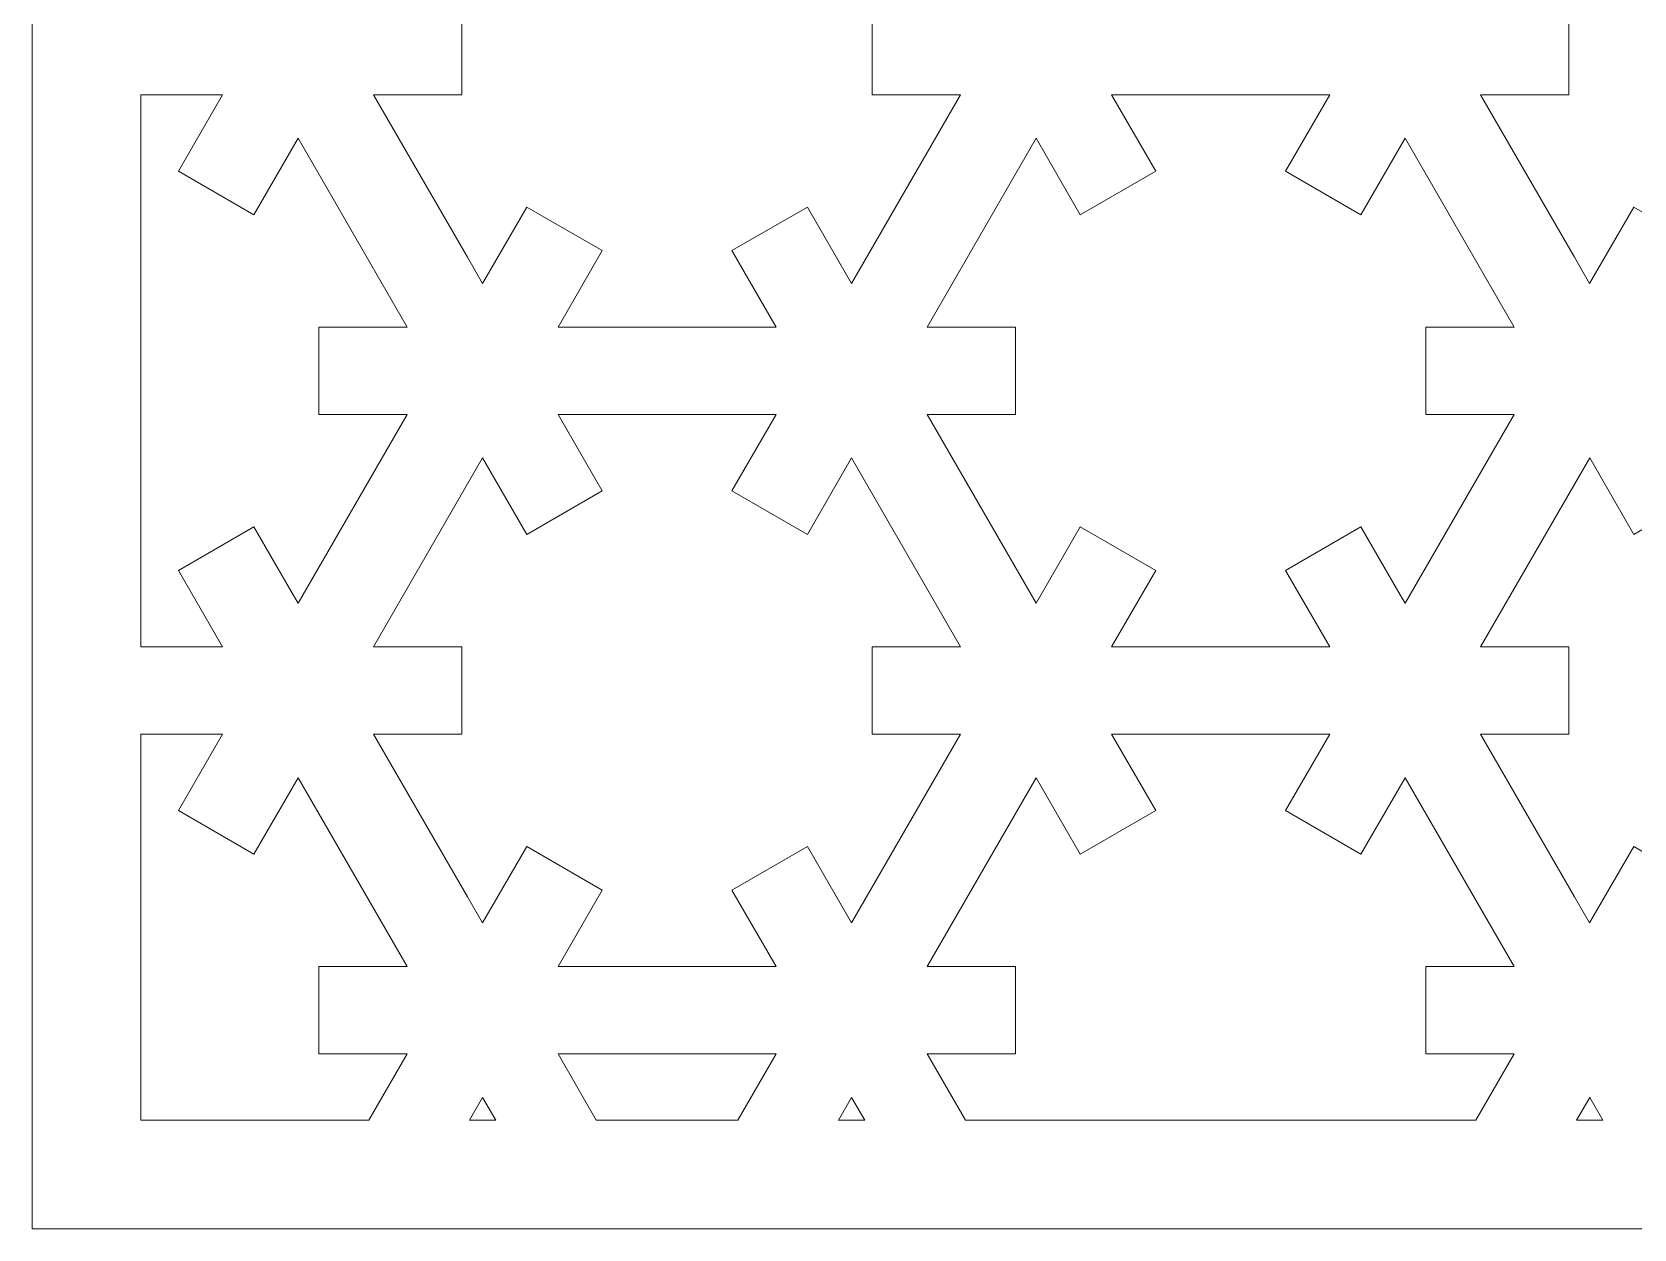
# Model space of a CAD drawing. Header units: centimetres. Extents: x -17.2 to -1.8, y -1.7 to 9.5.
# Drawn here: x -9.25 to -5.822, y -1.682 to 0.879 of the extents above; entities that cross this region are included whole.
import ezdxf

# ---------------------------------------------------------------- set-up
doc = ezdxf.new("R2010")
doc.units = ezdxf.units.CM
doc.header["$MEASUREMENT"] = 0
doc.layers.add('layer 1', color=7, linetype='Continuous')

msp = doc.modelspace()

# ---------------------------------------------------------------- linework, layer by layer
at = {"layer": 'layer 1', "color": 7, "lineweight": 9}
for points, knots in [([(-9.2503, -1.68194), (-9.2503, -1.68194), (-9.2503, 9.5), (-9.2503, 9.5), (-9.2503, 9.5), (-9.2503, 9.5), (-1.79565, 9.5), (-1.79565, 9.5), (-1.79565, 9.5), (-1.79565, 9.5), (-1.79565, -1.68194), (-1.79565, -1.68194), (-1.79565, -1.68194), (-1.79565, -1.68194), (-9.2503, -1.68194), (-9.2503, -1.68194)], [0, 0, 0, 0, 0.2, 0.2, 0.2, 0.2, 0.4, 0.4, 0.4, 0.4, 0.6, 0.6, 0.6, 0.6, 1, 1, 1, 1]), ([(-7.75229, 1.26497), (-7.75229, 1.26497), (-7.75229, 1.26497), (-7.75229, 1.26497), (-7.75229, 1.26497), (-7.75229, 1.26497), (-7.59074, 1.17168), (-7.59074, 1.17168), (-7.59074, 1.17168), (-7.59074, 1.17168), (-7.49622, 1.33544), (-7.49622, 1.33544), (-7.49622, 1.33544), (-7.49622, 1.33544), (-7.26287, 0.9313), (-7.26287, 0.9313), (-7.26287, 0.9313), (-7.26287, 0.9313), (-7.45193, 0.9313), (-7.45193, 0.9313), (-7.45193, 0.9313), (-7.45193, 0.9313), (-7.45193, 0.93126), (-7.45193, 0.93126), (-7.45193, 0.93126), (-7.45193, 0.93126), (-7.45193, 0.74476), (-7.45193, 0.74476), (-7.45193, 0.74476), (-7.45193, 0.74476), (-7.45193, 0.74474), (-7.45193, 0.74474), (-7.45193, 0.74474), (-7.45193, 0.74474), (-7.26287, 0.74474), (-7.26287, 0.74474), (-7.26287, 0.74474), (-7.26287, 0.74474), (-7.49619, 0.34059), (-7.49619, 0.34059), (-7.49619, 0.34059), (-7.49619, 0.34059), (-7.59074, 0.50436), (-7.59074, 0.50436), (-7.59074, 0.50436), (-7.59074, 0.50436), (-7.75229, 0.41107), (-7.75229, 0.41107), (-7.75229, 0.41107), (-7.75229, 0.41107), (-7.65777, 0.24735), (-7.65777, 0.24735), (-7.65777, 0.24735), (-7.65777, 0.24735), (-8.12445, 0.24735), (-8.12445, 0.24735), (-8.12445, 0.24735), (-8.12445, 0.24735), (-8.02993, 0.41107), (-8.02993, 0.41107), (-8.02993, 0.41107), (-8.02993, 0.41107), (-8.19144, 0.50436), (-8.19144, 0.50436), (-8.19144, 0.50436), (-8.19144, 0.50436), (-8.28603, 0.34059), (-8.28603, 0.34059), (-8.28603, 0.34059), (-8.28603, 0.34059), (-8.31849, 0.39687), (-8.31849, 0.39687), (-8.31849, 0.39687), (-8.31849, 0.39687), (-8.51936, 0.74474), (-8.51936, 0.74474), (-8.51936, 0.74474), (-8.51936, 0.74474), (-8.33029, 0.74474), (-8.33029, 0.74474), (-8.33029, 0.74474), (-8.33029, 0.74474), (-8.33029, 0.74476), (-8.33029, 0.74476), (-8.33029, 0.74476), (-8.33029, 0.74476), (-8.33029, 0.93126), (-8.33029, 0.93126), (-8.33029, 0.93126), (-8.33029, 0.93126), (-8.33029, 0.9313), (-8.33029, 0.9313), (-8.33029, 0.9313), (-8.33029, 0.9313), (-8.51936, 0.9313), (-8.51936, 0.9313), (-8.51936, 0.9313), (-8.51936, 0.9313), (-8.28599, 1.33544), (-8.28599, 1.33544), (-8.28599, 1.33544), (-8.28599, 1.33544), (-8.19144, 1.17168), (-8.19144, 1.17168), (-8.19144, 1.17168), (-8.19144, 1.17168), (-8.02989, 1.26497), (-8.02989, 1.26497), (-8.02989, 1.26497), (-8.02989, 1.26497), (-8.12445, 1.42871), (-8.12445, 1.42871), (-8.12445, 1.42871), (-8.12445, 1.42871), (-7.65773, 1.42871), (-7.65773, 1.42871), (-7.65773, 1.42871), (-7.65773, 1.42871), (-7.75229, 1.26497), (-7.75229, 1.26497)], [0, 0, 0, 0, 0.0322581, 0.0322581, 0.0322581, 0.0322581, 0.0645161, 0.0645161, 0.0645161, 0.0645161, 0.0967742, 0.0967742, 0.0967742, 0.0967742, 0.1290323, 0.1290323, 0.1290323, 0.1290323, 0.1612903, 0.1612903, 0.1612903, 0.1612903, 0.1935484, 0.1935484, 0.1935484, 0.1935484, 0.2258065, 0.2258065, 0.2258065, 0.2258065, 0.2580645, 0.2580645, 0.2580645, 0.2580645, 0.2903226, 0.2903226, 0.2903226, 0.2903226, 0.3225806, 0.3225806, 0.3225806, 0.3225806, 0.3548387, 0.3548387, 0.3548387, 0.3548387, 0.3870968, 0.3870968, 0.3870968, 0.3870968, 0.4193548, 0.4193548, 0.4193548, 0.4193548, 0.4516129, 0.4516129, 0.4516129, 0.4516129, 0.483871, 0.483871, 0.483871, 0.483871, 0.516129, 0.516129, 0.516129, 0.516129, 0.5483871, 0.5483871, 0.5483871, 0.5483871, 0.5806452, 0.5806452, 0.5806452, 0.5806452, 0.6129032, 0.6129032, 0.6129032, 0.6129032, 0.6451613, 0.6451613, 0.6451613, 0.6451613, 0.6774194, 0.6774194, 0.6774194, 0.6774194, 0.7096774, 0.7096774, 0.7096774, 0.7096774, 0.7419355, 0.7419355, 0.7419355, 0.7419355, 0.7741935, 0.7741935, 0.7741935, 0.7741935, 0.8064516, 0.8064516, 0.8064516, 0.8064516, 0.8387097, 0.8387097, 0.8387097, 0.8387097, 0.8709677, 0.8709677, 0.8709677, 0.8709677, 0.9032258, 0.9032258, 0.9032258, 0.9032258, 0.9354839, 0.9354839, 0.9354839, 0.9354839, 1, 1, 1, 1]), ([(-5.3526, 1.24749), (-5.3526, 1.24749), (-5.3526, 1.24749), (-5.3526, 1.24749), (-5.3526, 1.24749), (-5.3526, 1.24749), (-5.22134, 1.17168), (-5.22134, 1.17168), (-5.22134, 1.17168), (-5.22134, 1.17168), (-5.12682, 1.33544), (-5.12682, 1.33544), (-5.12682, 1.33544), (-5.12682, 1.33544), (-4.89347, 0.9313), (-4.89347, 0.9313), (-4.89347, 0.9313), (-4.89347, 0.9313), (-5.08254, 0.9313), (-5.08254, 0.9313), (-5.08254, 0.9313), (-5.08254, 0.9313), (-5.08254, 0.93126), (-5.08254, 0.93126), (-5.08254, 0.93126), (-5.08254, 0.93126), (-5.08254, 0.74476), (-5.08254, 0.74476), (-5.08254, 0.74476), (-5.08254, 0.74476), (-5.08254, 0.74474), (-5.08254, 0.74474), (-5.08254, 0.74474), (-5.08254, 0.74474), (-4.89347, 0.74474), (-4.89347, 0.74474), (-4.89347, 0.74474), (-4.89347, 0.74474), (-5.1268, 0.34059), (-5.1268, 0.34059), (-5.1268, 0.34059), (-5.1268, 0.34059), (-5.22134, 0.50436), (-5.22134, 0.50436), (-5.22134, 0.50436), (-5.22134, 0.50436), (-5.38288, 0.41111), (-5.38288, 0.41111), (-5.38288, 0.41111), (-5.38288, 0.41111), (-5.38288, 0.41107), (-5.38288, 0.41107), (-5.38288, 0.41107), (-5.38288, 0.41107), (-5.28836, 0.24735), (-5.28836, 0.24735), (-5.28836, 0.24735), (-5.28836, 0.24735), (-5.75506, 0.24735), (-5.75506, 0.24735), (-5.75506, 0.24735), (-5.75506, 0.24735), (-5.66052, 0.41107), (-5.66052, 0.41107), (-5.66052, 0.41107), (-5.66052, 0.41107), (-5.82207, 0.50436), (-5.82207, 0.50436), (-5.82207, 0.50436), (-5.82207, 0.50436), (-5.91663, 0.34059), (-5.91663, 0.34059), (-5.91663, 0.34059), (-5.91663, 0.34059), (-5.94909, 0.39687), (-5.94909, 0.39687), (-5.94909, 0.39687), (-5.94909, 0.39687), (-6.14996, 0.74474), (-6.14996, 0.74474), (-6.14996, 0.74474), (-6.14996, 0.74474), (-5.96088, 0.74474), (-5.96088, 0.74474), (-5.96088, 0.74474), (-5.96088, 0.74474), (-5.96088, 0.74476), (-5.96088, 0.74476), (-5.96088, 0.74476), (-5.96088, 0.74476), (-5.96088, 0.93126), (-5.96088, 0.93126), (-5.96088, 0.93126), (-5.96088, 0.93126), (-5.96088, 0.9313), (-5.96088, 0.9313), (-5.96088, 0.9313), (-5.96088, 0.9313), (-6.14996, 0.9313), (-6.14996, 0.9313), (-6.14996, 0.9313), (-6.14996, 0.9313), (-5.91659, 1.33544), (-5.91659, 1.33544), (-5.91659, 1.33544), (-5.91659, 1.33544), (-5.82203, 1.17168), (-5.82203, 1.17168), (-5.82203, 1.17168), (-5.82203, 1.17168), (-5.66052, 1.26497), (-5.66052, 1.26497), (-5.66052, 1.26497), (-5.66052, 1.26497), (-5.75506, 1.42871), (-5.75506, 1.42871), (-5.75506, 1.42871), (-5.75506, 1.42871), (-5.28833, 1.42871), (-5.28833, 1.42871), (-5.28833, 1.42871), (-5.28833, 1.42871), (-5.38288, 1.26497), (-5.38288, 1.26497), (-5.38288, 1.26497), (-5.38288, 1.26497), (-5.3526, 1.24749), (-5.3526, 1.24749)], [0, 0, 0, 0, 0.030303, 0.030303, 0.030303, 0.030303, 0.0606061, 0.0606061, 0.0606061, 0.0606061, 0.0909091, 0.0909091, 0.0909091, 0.0909091, 0.1212121, 0.1212121, 0.1212121, 0.1212121, 0.1515152, 0.1515152, 0.1515152, 0.1515152, 0.1818182, 0.1818182, 0.1818182, 0.1818182, 0.2121212, 0.2121212, 0.2121212, 0.2121212, 0.2424242, 0.2424242, 0.2424242, 0.2424242, 0.2727273, 0.2727273, 0.2727273, 0.2727273, 0.3030303, 0.3030303, 0.3030303, 0.3030303, 0.3333333, 0.3333333, 0.3333333, 0.3333333, 0.3636364, 0.3636364, 0.3636364, 0.3636364, 0.3939394, 0.3939394, 0.3939394, 0.3939394, 0.4242424, 0.4242424, 0.4242424, 0.4242424, 0.4545455, 0.4545455, 0.4545455, 0.4545455, 0.4848485, 0.4848485, 0.4848485, 0.4848485, 0.5151515, 0.5151515, 0.5151515, 0.5151515, 0.5454545, 0.5454545, 0.5454545, 0.5454545, 0.5757576, 0.5757576, 0.5757576, 0.5757576, 0.6060606, 0.6060606, 0.6060606, 0.6060606, 0.6363636, 0.6363636, 0.6363636, 0.6363636, 0.6666667, 0.6666667, 0.6666667, 0.6666667, 0.6969697, 0.6969697, 0.6969697, 0.6969697, 0.7272727, 0.7272727, 0.7272727, 0.7272727, 0.7575758, 0.7575758, 0.7575758, 0.7575758, 0.7878788, 0.7878788, 0.7878788, 0.7878788, 0.8181818, 0.8181818, 0.8181818, 0.8181818, 0.8484848, 0.8484848, 0.8484848, 0.8484848, 0.8787879, 0.8787879, 0.8787879, 0.8787879, 0.9090909, 0.9090909, 0.9090909, 0.9090909, 0.9393939, 0.9393939, 0.9393939, 0.9393939, 1, 1, 1, 1]), ([(-9.01733, -0.43666), (-9.01733, -0.43666), (-9.01733, -0.43666), (-9.01733, -0.43666), (-9.01733, -0.43666), (-9.01733, -0.43666), (-8.84243, -0.43666), (-8.84243, -0.43666), (-8.84243, -0.43666), (-8.84243, -0.43666), (-8.93699, -0.2729), (-8.93699, -0.2729), (-8.93699, -0.2729), (-8.93699, -0.2729), (-8.77545, -0.17963), (-8.77545, -0.17963), (-8.77545, -0.17963), (-8.77545, -0.17963), (-8.69136, -0.32529), (-8.69136, -0.32529), (-8.69136, -0.32529), (-8.69136, -0.32529), (-8.68091, -0.34337), (-8.68091, -0.34337), (-8.68091, -0.34337), (-8.68091, -0.34337), (-8.44758, 0.06075), (-8.44758, 0.06075), (-8.44758, 0.06075), (-8.44758, 0.06075), (-8.63664, 0.06075), (-8.63664, 0.06075), (-8.63664, 0.06075), (-8.63664, 0.06075), (-8.63664, 0.06083), (-8.63664, 0.06083), (-8.63664, 0.06083), (-8.63664, 0.06083), (-8.63664, 0.24731), (-8.63664, 0.24731), (-8.63664, 0.24731), (-8.63664, 0.24731), (-8.63664, 0.24735), (-8.63664, 0.24735), (-8.63664, 0.24735), (-8.63664, 0.24735), (-8.44758, 0.24735), (-8.44758, 0.24735), (-8.44758, 0.24735), (-8.44758, 0.24735), (-8.68091, 0.65149), (-8.68091, 0.65149), (-8.68091, 0.65149), (-8.68091, 0.65149), (-8.77545, 0.48769), (-8.77545, 0.48769), (-8.77545, 0.48769), (-8.77545, 0.48769), (-8.93699, 0.58098), (-8.93699, 0.58098), (-8.93699, 0.58098), (-8.93699, 0.58098), (-8.93695, 0.58102), (-8.93695, 0.58102), (-8.93695, 0.58102), (-8.93695, 0.58102), (-8.93699, 0.58102), (-8.93699, 0.58102), (-8.93699, 0.58102), (-8.93699, 0.58102), (-8.84247, 0.74474), (-8.84247, 0.74474), (-8.84247, 0.74474), (-8.84247, 0.74474), (-9.01733, 0.74474), (-9.01733, 0.74474), (-9.01733, 0.74474), (-9.01733, 0.74474), (-9.01733, -0.43666), (-9.01733, -0.43666)], [0, 0, 0, 0, 0.047619, 0.047619, 0.047619, 0.047619, 0.0952381, 0.0952381, 0.0952381, 0.0952381, 0.1428571, 0.1428571, 0.1428571, 0.1428571, 0.1904762, 0.1904762, 0.1904762, 0.1904762, 0.2380952, 0.2380952, 0.2380952, 0.2380952, 0.2857143, 0.2857143, 0.2857143, 0.2857143, 0.3333333, 0.3333333, 0.3333333, 0.3333333, 0.3809524, 0.3809524, 0.3809524, 0.3809524, 0.4285714, 0.4285714, 0.4285714, 0.4285714, 0.4761905, 0.4761905, 0.4761905, 0.4761905, 0.5238095, 0.5238095, 0.5238095, 0.5238095, 0.5714286, 0.5714286, 0.5714286, 0.5714286, 0.6190476, 0.6190476, 0.6190476, 0.6190476, 0.6666667, 0.6666667, 0.6666667, 0.6666667, 0.7142857, 0.7142857, 0.7142857, 0.7142857, 0.7619048, 0.7619048, 0.7619048, 0.7619048, 0.8095238, 0.8095238, 0.8095238, 0.8095238, 0.8571429, 0.8571429, 0.8571429, 0.8571429, 0.9047619, 0.9047619, 0.9047619, 0.9047619, 1, 1, 1, 1]), ([(-6.93975, -0.43666), (-6.93975, -0.43666), (-6.93975, -0.43666), (-6.93975, -0.43666), (-6.93975, -0.43666), (-6.93975, -0.43666), (-6.84523, -0.2729), (-6.84523, -0.2729), (-6.84523, -0.2729), (-6.84523, -0.2729), (-7.00677, -0.17963), (-7.00677, -0.17963), (-7.00677, -0.17963), (-7.00677, -0.17963), (-7.10129, -0.34337), (-7.10129, -0.34337), (-7.10129, -0.34337), (-7.10129, -0.34337), (-7.33466, 0.06075), (-7.33466, 0.06075), (-7.33466, 0.06075), (-7.33466, 0.06075), (-7.14558, 0.06075), (-7.14558, 0.06075), (-7.14558, 0.06075), (-7.14558, 0.06075), (-7.14558, 0.06083), (-7.14558, 0.06083), (-7.14558, 0.06083), (-7.14558, 0.06083), (-7.14558, 0.24731), (-7.14558, 0.24731), (-7.14558, 0.24731), (-7.14558, 0.24731), (-7.14558, 0.24735), (-7.14558, 0.24735), (-7.14558, 0.24735), (-7.14558, 0.24735), (-7.33466, 0.24735), (-7.33466, 0.24735), (-7.33466, 0.24735), (-7.33466, 0.24735), (-7.10133, 0.65146), (-7.10133, 0.65146), (-7.10133, 0.65146), (-7.10133, 0.65146), (-7.00677, 0.48769), (-7.00677, 0.48769), (-7.00677, 0.48769), (-7.00677, 0.48769), (-6.84523, 0.58098), (-6.84523, 0.58098), (-6.84523, 0.58098), (-6.84523, 0.58098), (-6.84523, 0.58102), (-6.84523, 0.58102), (-6.84523, 0.58102), (-6.84523, 0.58102), (-6.93975, 0.74474), (-6.93975, 0.74474), (-6.93975, 0.74474), (-6.93975, 0.74474), (-6.47307, 0.74474), (-6.47307, 0.74474), (-6.47307, 0.74474), (-6.47307, 0.74474), (-6.56759, 0.58102), (-6.56759, 0.58102), (-6.56759, 0.58102), (-6.56759, 0.58102), (-6.56759, 0.58098), (-6.56759, 0.58098), (-6.56759, 0.58098), (-6.56759, 0.58098), (-6.40604, 0.48769), (-6.40604, 0.48769), (-6.40604, 0.48769), (-6.40604, 0.48769), (-6.31148, 0.65149), (-6.31148, 0.65149), (-6.31148, 0.65149), (-6.31148, 0.65149), (-6.07817, 0.24735), (-6.07817, 0.24735), (-6.07817, 0.24735), (-6.07817, 0.24735), (-6.26723, 0.24735), (-6.26723, 0.24735), (-6.26723, 0.24735), (-6.26723, 0.24735), (-6.26723, 0.24731), (-6.26723, 0.24731), (-6.26723, 0.24731), (-6.26723, 0.24731), (-6.26723, 0.06083), (-6.26723, 0.06083), (-6.26723, 0.06083), (-6.26723, 0.06083), (-6.26723, 0.06075), (-6.26723, 0.06075), (-6.26723, 0.06075), (-6.26723, 0.06075), (-6.07817, 0.06075), (-6.07817, 0.06075), (-6.07817, 0.06075), (-6.07817, 0.06075), (-6.31148, -0.34337), (-6.31148, -0.34337), (-6.31148, -0.34337), (-6.31148, -0.34337), (-6.32195, -0.32529), (-6.32195, -0.32529), (-6.32195, -0.32529), (-6.32195, -0.32529), (-6.40604, -0.17963), (-6.40604, -0.17963), (-6.40604, -0.17963), (-6.40604, -0.17963), (-6.56759, -0.2729), (-6.56759, -0.2729), (-6.56759, -0.2729), (-6.56759, -0.2729), (-6.47303, -0.43666), (-6.47303, -0.43666), (-6.47303, -0.43666), (-6.47303, -0.43666), (-6.93975, -0.43666), (-6.93975, -0.43666)], [0, 0, 0, 0, 0.030303, 0.030303, 0.030303, 0.030303, 0.0606061, 0.0606061, 0.0606061, 0.0606061, 0.0909091, 0.0909091, 0.0909091, 0.0909091, 0.1212121, 0.1212121, 0.1212121, 0.1212121, 0.1515152, 0.1515152, 0.1515152, 0.1515152, 0.1818182, 0.1818182, 0.1818182, 0.1818182, 0.2121212, 0.2121212, 0.2121212, 0.2121212, 0.2424242, 0.2424242, 0.2424242, 0.2424242, 0.2727273, 0.2727273, 0.2727273, 0.2727273, 0.3030303, 0.3030303, 0.3030303, 0.3030303, 0.3333333, 0.3333333, 0.3333333, 0.3333333, 0.3636364, 0.3636364, 0.3636364, 0.3636364, 0.3939394, 0.3939394, 0.3939394, 0.3939394, 0.4242424, 0.4242424, 0.4242424, 0.4242424, 0.4545455, 0.4545455, 0.4545455, 0.4545455, 0.4848485, 0.4848485, 0.4848485, 0.4848485, 0.5151515, 0.5151515, 0.5151515, 0.5151515, 0.5454545, 0.5454545, 0.5454545, 0.5454545, 0.5757576, 0.5757576, 0.5757576, 0.5757576, 0.6060606, 0.6060606, 0.6060606, 0.6060606, 0.6363636, 0.6363636, 0.6363636, 0.6363636, 0.6666667, 0.6666667, 0.6666667, 0.6666667, 0.6969697, 0.6969697, 0.6969697, 0.6969697, 0.7272727, 0.7272727, 0.7272727, 0.7272727, 0.7575758, 0.7575758, 0.7575758, 0.7575758, 0.7878788, 0.7878788, 0.7878788, 0.7878788, 0.8181818, 0.8181818, 0.8181818, 0.8181818, 0.8484848, 0.8484848, 0.8484848, 0.8484848, 0.8787879, 0.8787879, 0.8787879, 0.8787879, 0.9090909, 0.9090909, 0.9090909, 0.9090909, 0.9393939, 0.9393939, 0.9393939, 0.9393939, 1, 1, 1, 1]), ([(-7.75229, -0.10297), (-7.75229, -0.10297), (-7.75229, -0.10297), (-7.75229, -0.10297), (-7.75229, -0.10297), (-7.75229, -0.10297), (-7.59074, -0.19624), (-7.59074, -0.19624), (-7.59074, -0.19624), (-7.59074, -0.19624), (-7.49622, -0.0325), (-7.49622, -0.0325), (-7.49622, -0.0325), (-7.49622, -0.0325), (-7.26287, -0.43666), (-7.26287, -0.43666), (-7.26287, -0.43666), (-7.26287, -0.43666), (-7.45193, -0.43666), (-7.45193, -0.43666), (-7.45193, -0.43666), (-7.45193, -0.43666), (-7.45193, -0.4367), (-7.45193, -0.4367), (-7.45193, -0.4367), (-7.45193, -0.4367), (-7.45193, -0.62316), (-7.45193, -0.62316), (-7.45193, -0.62316), (-7.45193, -0.62316), (-7.45193, -0.62322), (-7.45193, -0.62322), (-7.45193, -0.62322), (-7.45193, -0.62322), (-7.26287, -0.62322), (-7.26287, -0.62322), (-7.26287, -0.62322), (-7.26287, -0.62322), (-7.49619, -1.02736), (-7.49619, -1.02736), (-7.49619, -1.02736), (-7.49619, -1.02736), (-7.59074, -0.86358), (-7.59074, -0.86358), (-7.59074, -0.86358), (-7.59074, -0.86358), (-7.75229, -0.95685), (-7.75229, -0.95685), (-7.75229, -0.95685), (-7.75229, -0.95685), (-7.75229, -0.95689), (-7.75229, -0.95689), (-7.75229, -0.95689), (-7.75229, -0.95689), (-7.65777, -1.12057), (-7.65777, -1.12057), (-7.65777, -1.12057), (-7.65777, -1.12057), (-8.12445, -1.12061), (-8.12445, -1.12061), (-8.12445, -1.12061), (-8.12445, -1.12061), (-8.02993, -0.95689), (-8.02993, -0.95689), (-8.02993, -0.95689), (-8.02993, -0.95689), (-8.02993, -0.95685), (-8.02993, -0.95685), (-8.02993, -0.95685), (-8.02993, -0.95685), (-8.19144, -0.86358), (-8.19144, -0.86358), (-8.19144, -0.86358), (-8.19144, -0.86358), (-8.28603, -1.02736), (-8.28603, -1.02736), (-8.28603, -1.02736), (-8.28603, -1.02736), (-8.31849, -0.97105), (-8.31849, -0.97105), (-8.31849, -0.97105), (-8.31849, -0.97105), (-8.51936, -0.62322), (-8.51936, -0.62322), (-8.51936, -0.62322), (-8.51936, -0.62322), (-8.33029, -0.62322), (-8.33029, -0.62322), (-8.33029, -0.62322), (-8.33029, -0.62322), (-8.33029, -0.62316), (-8.33029, -0.62316), (-8.33029, -0.62316), (-8.33029, -0.62316), (-8.33029, -0.4367), (-8.33029, -0.4367), (-8.33029, -0.4367), (-8.33029, -0.4367), (-8.33029, -0.43666), (-8.33029, -0.43666), (-8.33029, -0.43666), (-8.33029, -0.43666), (-8.51936, -0.43666), (-8.51936, -0.43666), (-8.51936, -0.43666), (-8.51936, -0.43666), (-8.28599, -0.0325), (-8.28599, -0.0325), (-8.28599, -0.0325), (-8.28599, -0.0325), (-8.19144, -0.19624), (-8.19144, -0.19624), (-8.19144, -0.19624), (-8.19144, -0.19624), (-8.02989, -0.10297), (-8.02989, -0.10297), (-8.02989, -0.10297), (-8.02989, -0.10297), (-8.12445, 0.06075), (-8.12445, 0.06075), (-8.12445, 0.06075), (-8.12445, 0.06075), (-7.65773, 0.06075), (-7.65773, 0.06075), (-7.65773, 0.06075), (-7.65773, 0.06075), (-7.75229, -0.10297), (-7.75229, -0.10297)], [0, 0, 0, 0, 0.030303, 0.030303, 0.030303, 0.030303, 0.0606061, 0.0606061, 0.0606061, 0.0606061, 0.0909091, 0.0909091, 0.0909091, 0.0909091, 0.1212121, 0.1212121, 0.1212121, 0.1212121, 0.1515152, 0.1515152, 0.1515152, 0.1515152, 0.1818182, 0.1818182, 0.1818182, 0.1818182, 0.2121212, 0.2121212, 0.2121212, 0.2121212, 0.2424242, 0.2424242, 0.2424242, 0.2424242, 0.2727273, 0.2727273, 0.2727273, 0.2727273, 0.3030303, 0.3030303, 0.3030303, 0.3030303, 0.3333333, 0.3333333, 0.3333333, 0.3333333, 0.3636364, 0.3636364, 0.3636364, 0.3636364, 0.3939394, 0.3939394, 0.3939394, 0.3939394, 0.4242424, 0.4242424, 0.4242424, 0.4242424, 0.4545455, 0.4545455, 0.4545455, 0.4545455, 0.4848485, 0.4848485, 0.4848485, 0.4848485, 0.5151515, 0.5151515, 0.5151515, 0.5151515, 0.5454545, 0.5454545, 0.5454545, 0.5454545, 0.5757576, 0.5757576, 0.5757576, 0.5757576, 0.6060606, 0.6060606, 0.6060606, 0.6060606, 0.6363636, 0.6363636, 0.6363636, 0.6363636, 0.6666667, 0.6666667, 0.6666667, 0.6666667, 0.6969697, 0.6969697, 0.6969697, 0.6969697, 0.7272727, 0.7272727, 0.7272727, 0.7272727, 0.7575758, 0.7575758, 0.7575758, 0.7575758, 0.7878788, 0.7878788, 0.7878788, 0.7878788, 0.8181818, 0.8181818, 0.8181818, 0.8181818, 0.8484848, 0.8484848, 0.8484848, 0.8484848, 0.8787879, 0.8787879, 0.8787879, 0.8787879, 0.9090909, 0.9090909, 0.9090909, 0.9090909, 0.9393939, 0.9393939, 0.9393939, 0.9393939, 1, 1, 1, 1]), ([(-5.3526, -0.12043), (-5.3526, -0.12043), (-5.3526, -0.12043), (-5.3526, -0.12043), (-5.3526, -0.12043), (-5.3526, -0.12043), (-5.22134, -0.19624), (-5.22134, -0.19624), (-5.22134, -0.19624), (-5.22134, -0.19624), (-5.12682, -0.0325), (-5.12682, -0.0325), (-5.12682, -0.0325), (-5.12682, -0.0325), (-4.89347, -0.43666), (-4.89347, -0.43666), (-4.89347, -0.43666), (-4.89347, -0.43666), (-5.08254, -0.43666), (-5.08254, -0.43666), (-5.08254, -0.43666), (-5.08254, -0.43666), (-5.08254, -0.4367), (-5.08254, -0.4367), (-5.08254, -0.4367), (-5.08254, -0.4367), (-5.08254, -0.62316), (-5.08254, -0.62316), (-5.08254, -0.62316), (-5.08254, -0.62316), (-5.08254, -0.62322), (-5.08254, -0.62322), (-5.08254, -0.62322), (-5.08254, -0.62322), (-4.89347, -0.62322), (-4.89347, -0.62322), (-4.89347, -0.62322), (-4.89347, -0.62322), (-5.1268, -1.02736), (-5.1268, -1.02736), (-5.1268, -1.02736), (-5.1268, -1.02736), (-5.22134, -0.86358), (-5.22134, -0.86358), (-5.22134, -0.86358), (-5.22134, -0.86358), (-5.38288, -0.95685), (-5.38288, -0.95685), (-5.38288, -0.95685), (-5.38288, -0.95685), (-5.38288, -0.95689), (-5.38288, -0.95689), (-5.38288, -0.95689), (-5.38288, -0.95689), (-5.28836, -1.12057), (-5.28836, -1.12057), (-5.28836, -1.12057), (-5.28836, -1.12057), (-5.75506, -1.12057), (-5.75506, -1.12057), (-5.75506, -1.12057), (-5.75506, -1.12057), (-5.66052, -0.95689), (-5.66052, -0.95689), (-5.66052, -0.95689), (-5.66052, -0.95689), (-5.66052, -0.95685), (-5.66052, -0.95685), (-5.66052, -0.95685), (-5.66052, -0.95685), (-5.82207, -0.86358), (-5.82207, -0.86358), (-5.82207, -0.86358), (-5.82207, -0.86358), (-5.91663, -1.02736), (-5.91663, -1.02736), (-5.91663, -1.02736), (-5.91663, -1.02736), (-5.94909, -0.97105), (-5.94909, -0.97105), (-5.94909, -0.97105), (-5.94909, -0.97105), (-6.14996, -0.62322), (-6.14996, -0.62322), (-6.14996, -0.62322), (-6.14996, -0.62322), (-5.96088, -0.62322), (-5.96088, -0.62322), (-5.96088, -0.62322), (-5.96088, -0.62322), (-5.96088, -0.62316), (-5.96088, -0.62316), (-5.96088, -0.62316), (-5.96088, -0.62316), (-5.96088, -0.43666), (-5.96088, -0.43666), (-5.96088, -0.43666), (-5.96088, -0.43666), (-6.14996, -0.43666), (-6.14996, -0.43666), (-6.14996, -0.43666), (-6.14996, -0.43666), (-5.91659, -0.0325), (-5.91659, -0.0325), (-5.91659, -0.0325), (-5.91659, -0.0325), (-5.82203, -0.19624), (-5.82203, -0.19624), (-5.82203, -0.19624), (-5.82203, -0.19624), (-5.66052, -0.10297), (-5.66052, -0.10297), (-5.66052, -0.10297), (-5.66052, -0.10297), (-5.75506, 0.06075), (-5.75506, 0.06075), (-5.75506, 0.06075), (-5.75506, 0.06075), (-5.28833, 0.06075), (-5.28833, 0.06075), (-5.28833, 0.06075), (-5.28833, 0.06075), (-5.38288, -0.10297), (-5.38288, -0.10297), (-5.38288, -0.10297), (-5.38288, -0.10297), (-5.3526, -0.12043), (-5.3526, -0.12043)], [0, 0, 0, 0, 0.030303, 0.030303, 0.030303, 0.030303, 0.0606061, 0.0606061, 0.0606061, 0.0606061, 0.0909091, 0.0909091, 0.0909091, 0.0909091, 0.1212121, 0.1212121, 0.1212121, 0.1212121, 0.1515152, 0.1515152, 0.1515152, 0.1515152, 0.1818182, 0.1818182, 0.1818182, 0.1818182, 0.2121212, 0.2121212, 0.2121212, 0.2121212, 0.2424242, 0.2424242, 0.2424242, 0.2424242, 0.2727273, 0.2727273, 0.2727273, 0.2727273, 0.3030303, 0.3030303, 0.3030303, 0.3030303, 0.3333333, 0.3333333, 0.3333333, 0.3333333, 0.3636364, 0.3636364, 0.3636364, 0.3636364, 0.3939394, 0.3939394, 0.3939394, 0.3939394, 0.4242424, 0.4242424, 0.4242424, 0.4242424, 0.4545455, 0.4545455, 0.4545455, 0.4545455, 0.4848485, 0.4848485, 0.4848485, 0.4848485, 0.5151515, 0.5151515, 0.5151515, 0.5151515, 0.5454545, 0.5454545, 0.5454545, 0.5454545, 0.5757576, 0.5757576, 0.5757576, 0.5757576, 0.6060606, 0.6060606, 0.6060606, 0.6060606, 0.6363636, 0.6363636, 0.6363636, 0.6363636, 0.6666667, 0.6666667, 0.6666667, 0.6666667, 0.6969697, 0.6969697, 0.6969697, 0.6969697, 0.7272727, 0.7272727, 0.7272727, 0.7272727, 0.7575758, 0.7575758, 0.7575758, 0.7575758, 0.7878788, 0.7878788, 0.7878788, 0.7878788, 0.8181818, 0.8181818, 0.8181818, 0.8181818, 0.8484848, 0.8484848, 0.8484848, 0.8484848, 0.8787879, 0.8787879, 0.8787879, 0.8787879, 0.9090909, 0.9090909, 0.9090909, 0.9090909, 0.9393939, 0.9393939, 0.9393939, 0.9393939, 1, 1, 1, 1]), ([(-8.52945, -1.44901), (-8.52945, -1.44901), (-8.52945, -1.44901), (-8.52945, -1.44901), (-8.52945, -1.44901), (-8.52945, -1.44901), (-8.44758, -1.30717), (-8.44758, -1.30717), (-8.44758, -1.30717), (-8.44758, -1.30717), (-8.63664, -1.30717), (-8.63664, -1.30717), (-8.63664, -1.30717), (-8.63664, -1.30717), (-8.63664, -1.30713), (-8.63664, -1.30713), (-8.63664, -1.30713), (-8.63664, -1.30713), (-8.63664, -1.12061), (-8.63664, -1.12061), (-8.63664, -1.12061), (-8.63664, -1.12061), (-8.44758, -1.12061), (-8.44758, -1.12061), (-8.44758, -1.12061), (-8.44758, -1.12061), (-8.68091, -0.71646), (-8.68091, -0.71646), (-8.68091, -0.71646), (-8.68091, -0.71646), (-8.77545, -0.88023), (-8.77545, -0.88023), (-8.77545, -0.88023), (-8.77545, -0.88023), (-8.93699, -0.78698), (-8.93699, -0.78698), (-8.93699, -0.78698), (-8.93699, -0.78698), (-8.93695, -0.78696), (-8.93695, -0.78696), (-8.93695, -0.78696), (-8.93695, -0.78696), (-8.93699, -0.78692), (-8.93699, -0.78692), (-8.93699, -0.78692), (-8.93699, -0.78692), (-8.84247, -0.62322), (-8.84247, -0.62322), (-8.84247, -0.62322), (-8.84247, -0.62322), (-9.01733, -0.62322), (-9.01733, -0.62322), (-9.01733, -0.62322), (-9.01733, -0.62322), (-9.01733, -1.44901), (-9.01733, -1.44901), (-9.01733, -1.44901), (-9.01733, -1.44901), (-8.52945, -1.44901), (-8.52945, -1.44901)], [0, 0, 0, 0, 0.0625, 0.0625, 0.0625, 0.0625, 0.125, 0.125, 0.125, 0.125, 0.1875, 0.1875, 0.1875, 0.1875, 0.25, 0.25, 0.25, 0.25, 0.3125, 0.3125, 0.3125, 0.3125, 0.375, 0.375, 0.375, 0.375, 0.4375, 0.4375, 0.4375, 0.4375, 0.5, 0.5, 0.5, 0.5, 0.5625, 0.5625, 0.5625, 0.5625, 0.625, 0.625, 0.625, 0.625, 0.6875, 0.6875, 0.6875, 0.6875, 0.75, 0.75, 0.75, 0.75, 0.8125, 0.8125, 0.8125, 0.8125, 0.875, 0.875, 0.875, 0.875, 1, 1, 1, 1]), ([(-6.16008, -1.44901), (-6.16008, -1.44901), (-6.16008, -1.44901), (-6.16008, -1.44901), (-6.16008, -1.44901), (-6.16008, -1.44901), (-6.07817, -1.30717), (-6.07817, -1.30717), (-6.07817, -1.30717), (-6.07817, -1.30717), (-6.26723, -1.30717), (-6.26723, -1.30717), (-6.26723, -1.30717), (-6.26723, -1.30717), (-6.26723, -1.30713), (-6.26723, -1.30713), (-6.26723, -1.30713), (-6.26723, -1.30713), (-6.26723, -1.12061), (-6.26723, -1.12061), (-6.26723, -1.12061), (-6.26723, -1.12061), (-6.26723, -1.12057), (-6.26723, -1.12057), (-6.26723, -1.12057), (-6.26723, -1.12057), (-6.07817, -1.12057), (-6.07817, -1.12057), (-6.07817, -1.12057), (-6.07817, -1.12057), (-6.31148, -0.71646), (-6.31148, -0.71646), (-6.31148, -0.71646), (-6.31148, -0.71646), (-6.40604, -0.88023), (-6.40604, -0.88023), (-6.40604, -0.88023), (-6.40604, -0.88023), (-6.56759, -0.78698), (-6.56759, -0.78698), (-6.56759, -0.78698), (-6.56759, -0.78698), (-6.56759, -0.78696), (-6.56759, -0.78696), (-6.56759, -0.78696), (-6.56759, -0.78696), (-6.56759, -0.78692), (-6.56759, -0.78692), (-6.56759, -0.78692), (-6.56759, -0.78692), (-6.47307, -0.62322), (-6.47307, -0.62322), (-6.47307, -0.62322), (-6.47307, -0.62322), (-6.93975, -0.62322), (-6.93975, -0.62322), (-6.93975, -0.62322), (-6.93975, -0.62322), (-6.84523, -0.78692), (-6.84523, -0.78692), (-6.84523, -0.78692), (-6.84523, -0.78692), (-6.84523, -0.78696), (-6.84523, -0.78696), (-6.84523, -0.78696), (-6.84523, -0.78696), (-6.84523, -0.78698), (-6.84523, -0.78698), (-6.84523, -0.78698), (-6.84523, -0.78698), (-7.00677, -0.88023), (-7.00677, -0.88023), (-7.00677, -0.88023), (-7.00677, -0.88023), (-7.10133, -0.71646), (-7.10133, -0.71646), (-7.10133, -0.71646), (-7.10133, -0.71646), (-7.33466, -1.12057), (-7.33466, -1.12057), (-7.33466, -1.12057), (-7.33466, -1.12057), (-7.14558, -1.12057), (-7.14558, -1.12057), (-7.14558, -1.12057), (-7.14558, -1.12057), (-7.14558, -1.12061), (-7.14558, -1.12061), (-7.14558, -1.12061), (-7.14558, -1.12061), (-7.14558, -1.30713), (-7.14558, -1.30713), (-7.14558, -1.30713), (-7.14558, -1.30713), (-7.14558, -1.30717), (-7.14558, -1.30717), (-7.14558, -1.30717), (-7.14558, -1.30717), (-7.33466, -1.30717), (-7.33466, -1.30717), (-7.33466, -1.30717), (-7.33466, -1.30717), (-7.25277, -1.44901), (-7.25277, -1.44901), (-7.25277, -1.44901), (-7.25277, -1.44901), (-6.16008, -1.44901), (-6.16008, -1.44901)], [0, 0, 0, 0, 0.0357143, 0.0357143, 0.0357143, 0.0357143, 0.0714286, 0.0714286, 0.0714286, 0.0714286, 0.1071429, 0.1071429, 0.1071429, 0.1071429, 0.1428571, 0.1428571, 0.1428571, 0.1428571, 0.1785714, 0.1785714, 0.1785714, 0.1785714, 0.2142857, 0.2142857, 0.2142857, 0.2142857, 0.25, 0.25, 0.25, 0.25, 0.2857143, 0.2857143, 0.2857143, 0.2857143, 0.3214286, 0.3214286, 0.3214286, 0.3214286, 0.3571429, 0.3571429, 0.3571429, 0.3571429, 0.3928571, 0.3928571, 0.3928571, 0.3928571, 0.4285714, 0.4285714, 0.4285714, 0.4285714, 0.4642857, 0.4642857, 0.4642857, 0.4642857, 0.5, 0.5, 0.5, 0.5, 0.5357143, 0.5357143, 0.5357143, 0.5357143, 0.5714286, 0.5714286, 0.5714286, 0.5714286, 0.6071429, 0.6071429, 0.6071429, 0.6071429, 0.6428571, 0.6428571, 0.6428571, 0.6428571, 0.6785714, 0.6785714, 0.6785714, 0.6785714, 0.7142857, 0.7142857, 0.7142857, 0.7142857, 0.75, 0.75, 0.75, 0.75, 0.7857143, 0.7857143, 0.7857143, 0.7857143, 0.8214286, 0.8214286, 0.8214286, 0.8214286, 0.8571429, 0.8571429, 0.8571429, 0.8571429, 0.8928571, 0.8928571, 0.8928571, 0.8928571, 0.9285714, 0.9285714, 0.9285714, 0.9285714, 1, 1, 1, 1]), ([(-7.73962, -1.44901), (-7.73962, -1.44901), (-7.73962, -1.44901), (-7.73962, -1.44901), (-7.73962, -1.44901), (-7.73962, -1.44901), (-7.65773, -1.30717), (-7.65773, -1.30717), (-7.65773, -1.30717), (-7.65773, -1.30717), (-8.12445, -1.30717), (-8.12445, -1.30717), (-8.12445, -1.30717), (-8.12445, -1.30717), (-8.04258, -1.44901), (-8.04258, -1.44901), (-8.04258, -1.44901), (-8.04258, -1.44901), (-7.73962, -1.44901), (-7.73962, -1.44901)], [0, 0, 0, 0, 0.1666667, 0.1666667, 0.1666667, 0.1666667, 0.3333333, 0.3333333, 0.3333333, 0.3333333, 0.5, 0.5, 0.5, 0.5, 0.6666667, 0.6666667, 0.6666667, 0.6666667, 1, 1, 1, 1]), ([(-8.25797, -1.44901), (-8.25797, -1.44901), (-8.25797, -1.44901), (-8.25797, -1.44901), (-8.25797, -1.44901), (-8.25797, -1.44901), (-8.28599, -1.40042), (-8.28599, -1.40042), (-8.28599, -1.40042), (-8.28599, -1.40042), (-8.31406, -1.44901), (-8.31406, -1.44901), (-8.31406, -1.44901), (-8.31406, -1.44901), (-8.25797, -1.44901), (-8.25797, -1.44901)], [0, 0, 0, 0, 0.2, 0.2, 0.2, 0.2, 0.4, 0.4, 0.4, 0.4, 0.6, 0.6, 0.6, 0.6, 1, 1, 1, 1]), ([(-7.46818, -1.44901), (-7.46818, -1.44901), (-7.46818, -1.44901), (-7.46818, -1.44901), (-7.46818, -1.44901), (-7.46818, -1.44901), (-7.49622, -1.40042), (-7.49622, -1.40042), (-7.49622, -1.40042), (-7.49622, -1.40042), (-7.52425, -1.44901), (-7.52425, -1.44901), (-7.52425, -1.44901), (-7.52425, -1.44901), (-7.46818, -1.44901), (-7.46818, -1.44901)], [0, 0, 0, 0, 0.2, 0.2, 0.2, 0.2, 0.4, 0.4, 0.4, 0.4, 0.6, 0.6, 0.6, 0.6, 1, 1, 1, 1]), ([(-5.88856, -1.44901), (-5.88856, -1.44901), (-5.88856, -1.44901), (-5.88856, -1.44901), (-5.88856, -1.44901), (-5.88856, -1.44901), (-5.91659, -1.40042), (-5.91659, -1.40042), (-5.91659, -1.40042), (-5.91659, -1.40042), (-5.94465, -1.44901), (-5.94465, -1.44901), (-5.94465, -1.44901), (-5.94465, -1.44901), (-5.88856, -1.44901), (-5.88856, -1.44901)], [0, 0, 0, 0, 0.2, 0.2, 0.2, 0.2, 0.4, 0.4, 0.4, 0.4, 0.6, 0.6, 0.6, 0.6, 1, 1, 1, 1])]:
    msp.add_open_spline(points, degree=3, knots=knots, dxfattribs=at)

doc.saveas('drawing.dxf')
